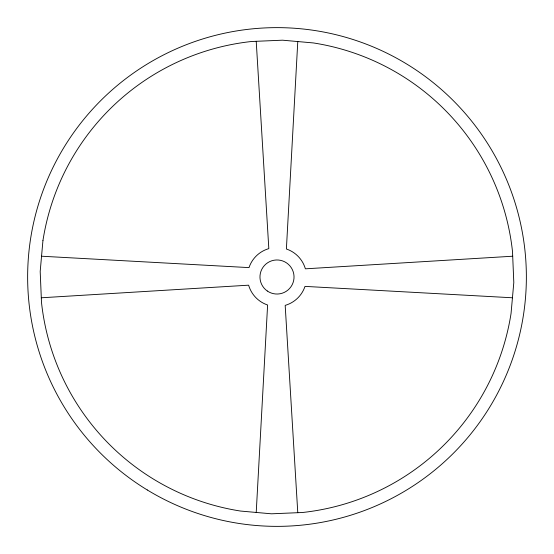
<?xml version="1.0" encoding="UTF-8"?>
<svg xmlns="http://www.w3.org/2000/svg" width="554" height="554" viewBox="0 0 554 554"><rect width="100%" height="100%" fill="white"/><g stroke="black" fill="none" stroke-linecap="round" stroke-linejoin="round"><path stroke-width="0.83" d="M256.218 512.45L267.61 304.998A29.528 29.528 0 0 1 248.621 285.178L41.301 297.782M297.782 41.55L286.39 249.002A29.528 29.528 0 0 1 305.379 268.822L512.699 256.218M41.55 256.218L249.002 267.61A29.528 29.528 0 0 1 268.822 248.621L256.218 41.301M512.45 297.782L304.998 286.39A29.528 29.528 0 0 1 285.178 305.379L297.782 512.699M42.942 240.595L40.193 271.453L41.495 302.415A236.877 236.877 0 0 0 240.595 511.058L271.453 513.807L302.415 512.505A236.877 236.877 0 0 0 511.058 313.405L513.807 282.547L512.505 251.585A236.877 236.877 0 0 0 313.405 42.942L282.547 40.193L251.585 41.495A236.877 236.877 0 0 0 42.942 240.595M147.295 489.978A249.369 249.369 0 0 0 526.3 282.838A249.369 249.369 0 0 0 157.405 58.184A249.369 249.369 0 0 0 147.295 489.978M267.298 291.009A17.042 17.042 0 0 0 293.98 278.392A17.042 17.042 0 0 0 269.715 261.599A17.042 17.042 0 0 0 267.298 291.009"/></g></svg>
